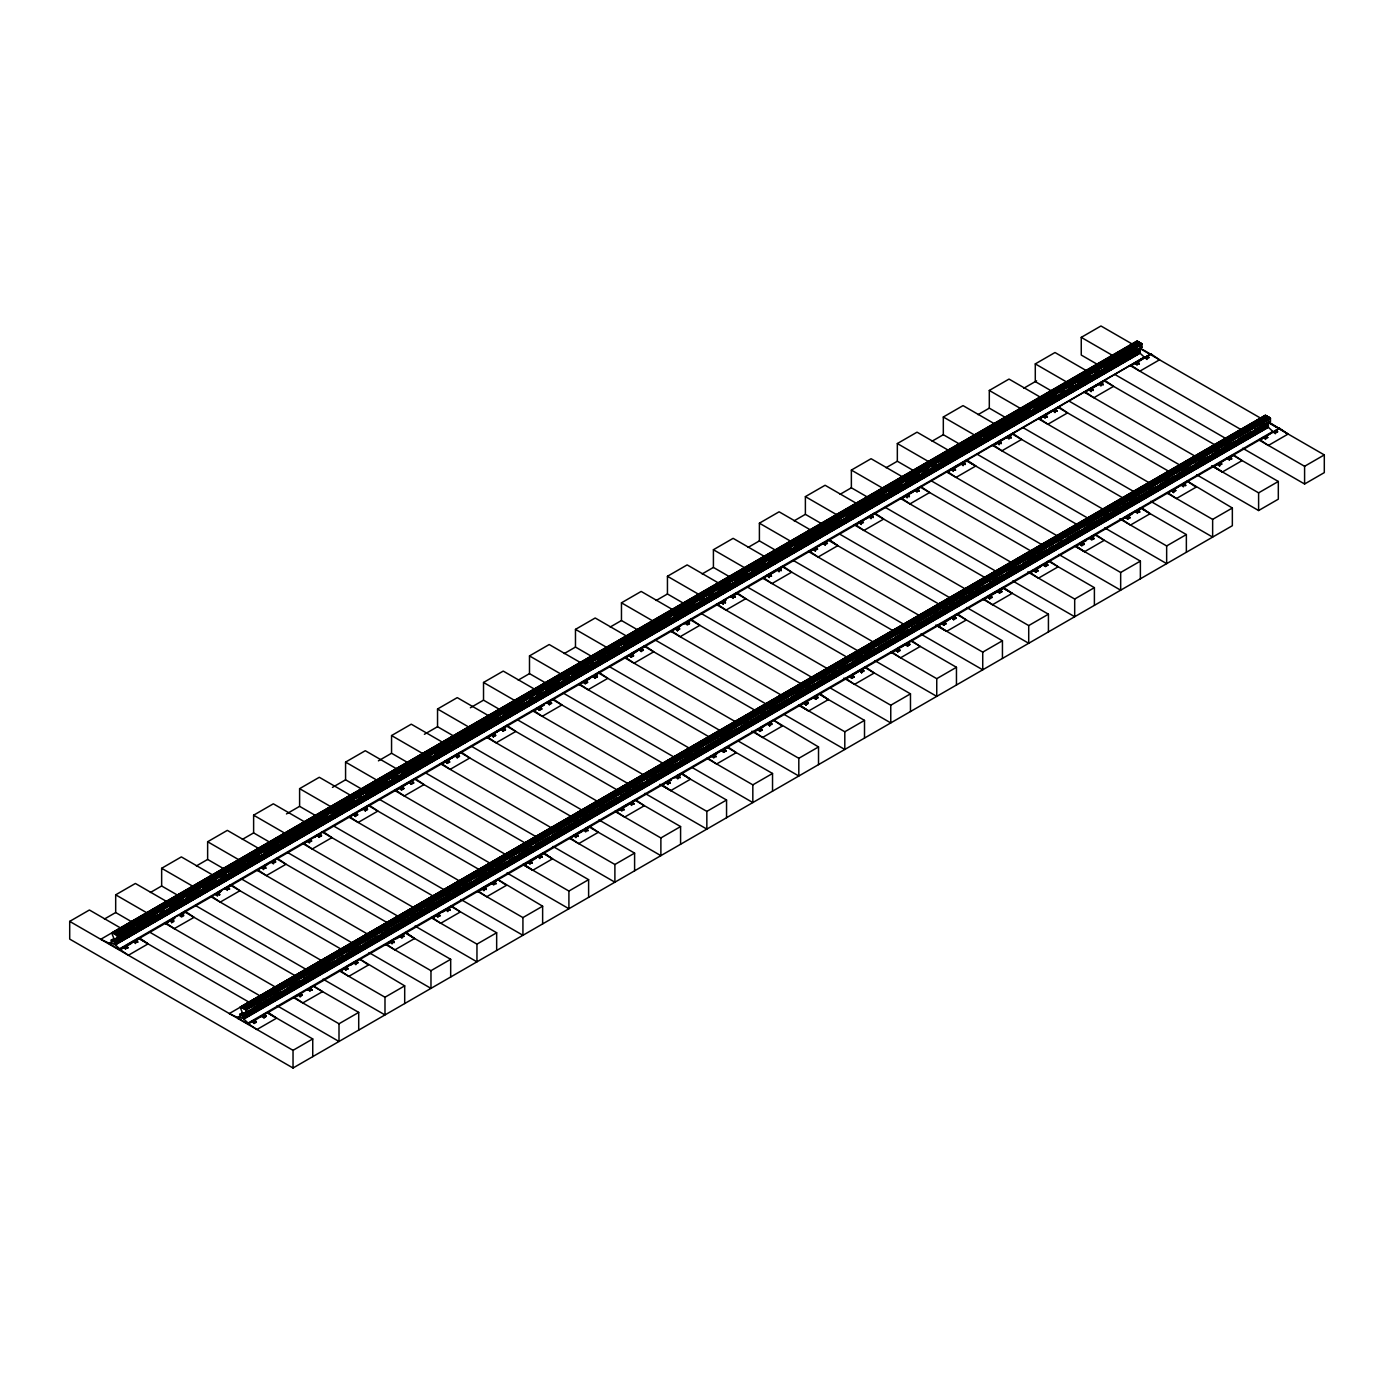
<?xml version="1.0" encoding="UTF-8"?>
<svg xmlns="http://www.w3.org/2000/svg" width="1394" height="1394" viewBox="0 0 1394 1394"><rect width="100%" height="100%" fill="white"/><g stroke="black" fill="none" stroke-linecap="round" stroke-linejoin="round"><path stroke-width="1.5" d="M111.851 932.795C112.322 936.35 115.632 939.312 113.977 943.755M240.343 1007.06C240.813 1010.615 244.124 1013.56 242.469 1018.021M844.05 518.69L1139.787 347.96L1139.909 352.978L115.266 944.731L115.214 938.476L117.201 938.876M245.692 1013.142L243.706 1012.741L243.706 1018.84L1268.383 427.139L1268.331 421.772L1255.14 429.369M111.903 932.691L117.096 935.444L117.323 938.789M240.395 1006.956L245.588 1009.692L245.814 1013.055M1183.489 483.387L1185.667 485.6L1183.489 483.387L1187.322 481.174L1232.348 508.008L1232.348 525.712L293.036 1068.013L69.7 939.086L69.7 921.382L89.408 910.003L121.313 928.421M132.569 922.288L115.685 912.53L115.685 894.826L135.392 883.465L167.454 901.97M178.554 895.732L161.652 885.992L161.652 868.288L181.359 856.909L213.265 875.327M224.539 869.194L207.636 859.436L207.636 841.749L227.344 830.371L259.406 848.876M270.506 842.638L253.621 832.898L253.621 815.194L273.329 803.815L305.234 822.233M316.49 816.1L299.605 806.342L299.605 788.655L319.313 777.277L351.375 795.782M362.475 789.544L345.573 779.804L345.573 762.1L365.28 750.721L396.976 769.018M408.459 763.006L391.557 753.248L391.557 735.562L411.265 724.183L443.327 742.688M454.427 736.45L437.542 726.71L437.542 709.006L457.249 697.627L489.155 716.046M500.411 709.912L483.526 700.154L483.526 682.468L503.234 671.089L535.296 689.594M546.396 683.374L529.493 673.616L529.493 655.912L549.201 644.533L581.106 662.952M592.38 656.818L575.478 647.06L575.478 629.374L595.186 617.995L627.248 636.5M638.347 630.28L621.463 620.522L621.463 602.818L641.17 591.439L673.075 609.875M684.332 603.724L667.447 593.983L667.447 576.28L687.155 564.901L719.217 583.406M730.317 577.186L713.414 567.428L713.414 549.724L733.122 538.345L765.027 556.781M776.284 550.63L759.399 540.889L759.399 523.186L779.107 511.807L811.169 530.312M822.268 524.092L805.383 514.334L805.383 496.63L825.091 485.269L856.996 503.687M868.253 497.536L851.368 487.795L851.368 470.092L871.076 458.713L903.138 477.218M914.237 470.998L897.335 461.24L897.335 443.553L917.043 432.175L948.948 450.593M960.205 444.442L943.32 434.701L943.32 416.998L963.027 405.619L995.089 424.142M1006.189 417.904L989.304 408.146L989.304 390.459L1009.012 379.081L1040.917 397.499M1052.174 391.348L1035.289 381.607L1035.289 363.904L1054.997 352.525L1086.884 370.943M1098.158 364.81L1081.256 355.052L1081.256 337.365L1100.964 325.987L1132.869 344.405M104.428 919.029L115.685 912.53M150.395 892.491L161.652 885.992M196.38 865.935L207.636 859.436M242.364 839.397L253.621 832.898M286.467 813.939L299.605 806.342M332.452 787.383L345.573 779.804M378.419 760.845L391.557 753.248M424.403 734.289L437.542 726.71M470.388 707.751L483.526 700.154M518.237 680.115L529.493 673.616M564.221 653.577L575.478 647.06M610.206 627.021L621.463 620.522M656.173 600.483L667.447 593.983M702.158 573.927L713.414 567.428M748.142 547.389L759.399 540.889M794.127 520.833L805.383 514.334M840.094 494.295L851.368 487.795M886.079 467.739L897.335 461.24M932.063 441.201L943.32 434.701M978.048 414.645L989.304 408.146M1023.719 388.281L1036.596 380.841M115.04 940.026L1142.017 347.176L1141.913 344.004L1136.964 341.007L100.751 939.277L109.516 943.389L113.35 941.177L111.171 940.166L113.35 939.608L115.545 940.863M112.269 932.603L1137.225 341.147M112.757 932.865L1137.696 341.373M113.21 933.109L1137.922 341.495M113.437 933.231L1138.149 341.617M113.681 933.353L1138.602 341.878M114.134 933.597L1138.828 342M1139.734 342.506L114.622 933.841L1139.281 342.262M1139.978 342.645L115.266 934.259L1140.658 343.063M115.493 934.381L1140.205 342.785M116.19 934.799L1140.884 343.203M116.416 934.956L1141.111 343.342M116.643 935.095L1141.337 343.499M1141.703 343.743L116.869 935.252L1141.913 344.004M1141.947 344.057L117.305 935.862L1142.017 344.318M111.171 940.166L113.35 938.894L115.545 939.922M123.352 934.05L127.115 931.872M130.879 929.693L134.66 927.533M140.167 924.222L144.07 922.096M147.834 919.918L151.615 917.74M174.076 904.636L177.979 902.51M191.17 894.896L196.815 891.637M207.985 885.068L213.77 881.844M234.488 869.891L245.797 863.356M268.397 850.305L272.161 848.144M275.332 846.036L279.096 843.858M285.073 840.425L289.116 838.352M302.306 830.737L306.07 828.559M311.576 825.248L315.48 823.122M319.243 820.944L323.025 818.766M336.198 811.169L341.861 807.893M345.485 805.68L349.389 803.554M371.989 790.503L375.753 788.324M379.395 786.094L385.18 782.888M405.898 770.917L417.207 764.4M439.807 751.349L443.571 749.17M446.742 747.062L450.506 744.901M456.622 741.521L460.525 739.395M473.577 731.728L477.48 729.602M482.986 726.291L486.889 724.166M490.531 721.935L494.434 719.809M507.608 712.195L513.271 708.936M517.035 706.758L520.798 704.58M550.804 687.137L556.589 683.931M577.308 671.96L588.616 665.443M601.79 657.829L605.571 655.65M628.032 642.547L631.935 640.421M644.986 632.771L648.89 630.628M654.535 627.37L658.299 625.192M661.941 622.979L665.844 620.853M679.035 613.238L682.799 611.06M688.444 607.801L692.208 605.623M722.353 588.216L727.999 584.957M739.168 578.388L744.954 575.164M756.262 568.647L760.026 566.469M773.217 558.855L776.981 556.676M799.442 543.59L803.345 541.464M816.257 533.745L820.299 531.672M825.945 528.413L829.726 526.235M833.49 524.057L837.254 521.879M850.445 514.264L854.208 512.103M859.854 508.827L863.618 506.667M867.382 504.489L873.045 501.23M876.669 499L880.572 496.874M893.763 489.259L899.409 486.001M910.578 479.431L916.363 476.208M944.627 459.898L948.39 457.72M961.564 450.105L965.345 447.927M970.991 444.669L974.754 442.49M977.926 440.399L981.69 438.221M987.614 434.771L991.709 432.715M1004.9 425.1L1008.664 422.922M1014.187 419.611L1018.073 417.486M1021.715 415.255L1025.618 413.129M1038.809 405.515L1044.454 402.256M1048.079 400.043L1051.982 397.917M1081.988 380.457L1087.773 377.251M1108.491 365.28L1119.8 358.763M1132.991 351.149L1136.755 348.97M115.144 939.103L130.2 930.408M135.863 927.149L156.581 915.178M160.345 913L164.109 910.84M169.772 907.564L182.945 899.949M186.709 897.788L190.49 895.61M194.254 893.432L199.9 890.174M203.663 887.995L207.445 885.817M211.208 883.639L216.854 880.381M220.618 878.203L226.281 874.944M230.045 872.766L233.809 870.588M237.572 868.427L243.218 865.151M246.999 862.973L260.173 855.376M263.954 853.198L277.127 845.583M280.891 843.405L301.627 831.451M307.272 828.175L327.991 816.222M331.755 814.044L335.518 811.866M341.182 808.607L344.945 806.429M348.709 804.251L354.355 800.992M358.136 798.814L361.9 796.636M365.664 794.475L371.309 791.2M375.073 789.039L378.854 786.861M382.618 784.683L388.264 781.424M392.028 779.246L397.691 775.988M401.455 773.809L405.218 771.631M408.982 769.453L414.645 766.195M418.409 764.017L431.582 756.402M435.364 754.224L448.537 746.626M452.318 744.448L499.401 717.248M503.164 715.087L516.355 707.472M520.119 705.294L523.883 703.116M529.546 699.858L533.31 697.68M537.073 695.501L542.719 692.243M546.5 690.065L550.264 687.887M554.028 685.726L559.674 682.45M563.437 680.272L569.101 677.014M572.864 674.835L576.628 672.675M580.392 670.497L586.055 667.238M589.819 665.06L593.583 662.882M597.346 660.704L603.01 657.445M606.773 655.267L619.947 647.652M623.728 645.474L661.401 623.728M667.046 620.469L670.81 618.291M674.574 616.113L687.765 608.498M691.529 606.338L695.292 604.16M700.955 600.884L704.719 598.723M708.483 596.545L714.129 593.286M717.91 591.108L721.674 588.93M725.438 586.752L731.083 583.494M734.847 581.315L748.038 573.701M751.802 571.523L757.465 568.264M761.229 566.086L764.992 563.925M768.756 561.747L774.419 558.471M778.183 556.311L791.356 548.696M795.138 546.518L832.81 524.771M838.456 521.495L842.22 519.335M845.984 517.157L859.174 509.542M862.938 507.364L866.702 505.186M872.365 501.927L885.538 494.312M889.32 492.134L893.084 489.974M896.847 487.795L902.493 484.537M906.274 482.359L910.038 480.181M913.802 478.003L919.448 474.744M923.211 472.566L928.874 469.308M932.638 467.129L936.402 464.951M940.166 462.773L945.829 459.515M949.593 457.337L962.784 449.722M966.547 447.561L979.721 439.946M983.502 437.768L1004.22 425.797M1007.984 423.637L1030.584 410.585M1034.348 408.407L1038.129 406.229M1043.775 402.971L1047.539 400.792M1051.303 398.614L1056.966 395.356M1060.729 393.178L1064.493 391M1068.257 388.821L1073.903 385.563M1077.684 383.385L1081.448 381.207M1085.212 379.046L1090.857 375.77M1094.639 373.609L1100.284 370.334M1104.048 368.173L1107.812 365.995M1111.576 363.817L1117.239 360.558M1121.003 358.38L1134.193 350.765M109.516 944.348L109.516 942.954L840.286 520.868M115.022 940.497L1139.717 348.883M202.705 890.104L206.469 887.926M115.005 940.967L1139.7 349.371M114.988 941.455L1139.7 349.859M1139.7 350.086L114.169 941.211M115.005 941.943L1139.7 350.347M115.022 942.449L1139.717 350.835M115.04 942.954L1139.752 351.34M115.092 943.459L1139.787 351.846M115.144 943.965L1139.839 352.368M115.197 944.487L1139.909 352.891M115.319 944.801L1140.048 353.222L1144.352 357.195L866.162 518.742M122.202 948.704L119.64 950.185L119.64 948.791L1144.352 357.195M125.652 949.227L123.474 947.031L119.64 949.244L128.405 955.239L148.112 943.86L139.348 937.866L135.514 940.079L137.692 942.274L135.514 940.079M125.669 945.759L127.847 947.972L125.669 945.759L133.336 941.333L135.514 943.546M165.625 923.647L169.458 920.476L169.458 921.434M171.497 922.636L173.832 921.417L171.514 919.169L179.303 914.795L181.481 916.991L183.677 915.736L181.359 913.471L185.332 911.31M211.47 897.039L215.303 893.885L217.481 896.098M217.499 892.613L219.677 894.826L217.499 892.613L225.148 888.205L227.344 890.4M227.344 886.933L229.522 889.145L227.344 886.933L231.177 884.72L239.942 890.731L220.235 902.11L211.47 896.098M257.576 870.553L261.41 867.382L263.588 869.595M263.605 866.127L265.784 868.323L263.605 866.127L271.272 861.701L273.451 863.914M271.272 861.701L271.272 862.642L277.284 858.216L286.049 864.228L266.341 875.606L257.576 869.595M303.439 843.945L307.272 840.791L309.451 843.004M307.272 840.791L307.272 841.749L317.118 835.111L319.296 837.306L317.118 835.111M317.118 836.052L323.147 831.626L331.894 837.637L312.186 849.016L303.439 843.004M349.406 817.407L353.24 814.253L355.418 816.448L353.24 814.253M353.24 815.194L363.102 808.555L365.28 810.768L363.102 808.555M365.28 807.3L367.458 809.496L365.28 807.3L369.114 805.087L377.879 811.081L358.171 822.46L349.406 816.466M395.53 790.903L399.364 787.749L401.542 789.962L399.364 787.749M401.542 786.477L403.72 788.69L401.542 786.477L409.209 782.069L411.387 784.264L409.209 782.069M411.404 780.797L413.582 783.01L411.404 780.797L415.238 778.584L423.985 784.595L404.277 795.974L395.53 789.962M457.249 754.206L459.428 756.402L457.249 754.206L461.083 751.993L441.375 764.313L445.209 761.159L447.387 763.354L445.209 761.159M447.387 759.887L449.565 762.1L447.387 759.887L455.054 755.461L457.232 757.674L455.054 755.461M503.234 727.651L505.412 729.864L503.234 727.651L507.05 725.438L487.36 737.774L491.176 734.603L493.371 736.816L491.176 734.603M493.371 733.349L495.55 735.544L493.371 733.349L501.038 728.923L503.217 731.118L501.038 728.923M544.078 705.137L533.466 711.271L537.3 708.117L539.478 710.313L537.3 708.117M539.478 706.845L541.674 709.058L539.478 706.845L547.145 702.419L549.323 704.632L547.145 702.419M549.341 701.165L551.519 703.36L549.341 701.165L553.174 698.952L561.921 704.946L542.214 716.324L533.466 710.33M579.312 684.681L583.145 681.509L585.323 683.722L583.145 682.468L589.923 678.547M585.341 680.255L587.519 682.45L585.341 680.255L592.99 675.829L595.186 678.024L592.99 676.77L599.019 672.344L595.186 674.557L597.364 676.77L595.186 674.557M625.296 658.125L629.13 654.971L631.308 657.166L629.13 655.912L635.908 651.991M631.308 653.699L633.486 655.912L631.308 653.699L638.975 649.273L641.153 651.486L638.975 649.273M641.17 648.018L643.348 650.214L641.17 648.018L645.004 645.805L653.751 651.8L634.043 663.178L625.296 657.184M671.403 631.639L675.236 628.467L677.414 630.68L675.236 628.467M675.236 629.426L685.081 622.787L687.277 624.982L689.455 623.728L687.277 621.515L691.11 619.302L699.875 625.314L680.167 636.692L671.403 630.68M717.248 605.031L721.081 601.877L723.259 604.09L721.081 601.877M723.277 600.605L725.455 602.818L723.277 600.605L730.944 596.179L733.122 598.392M733.122 594.924L735.3 597.137L733.122 594.924L736.956 592.711L745.72 598.723L726.013 610.084L717.248 604.09M763.232 578.493L767.066 575.321L769.244 577.534L767.066 575.321M769.261 574.067L771.44 576.28L769.261 574.067L776.911 569.641L779.089 571.854M779.107 568.369L781.285 570.582L779.107 568.369L782.94 566.156L791.705 572.167L771.997 583.546L763.232 577.534M811.9 550.525L809.339 551.989L813.172 548.835L815.351 551.031L813.172 548.835M813.172 549.776L823.035 543.137L825.213 545.35M823.035 543.137L823.035 544.096L829.047 539.67L837.811 545.664L818.104 557.042L809.339 551.048M857.746 523.917L855.202 525.399L859.018 522.245L861.213 524.44L859.018 522.245M859.018 523.186L868.88 516.547L871.058 518.76M871.076 515.292L873.254 517.488L871.076 515.292L874.892 513.079L883.657 519.073L863.949 530.452L855.202 524.44M903.73 497.379L901.169 498.843L905.002 495.689L907.18 497.902M907.198 494.434L909.376 496.63L907.198 494.434L914.865 490.008L917.043 492.204M917.043 488.736L919.221 490.949L917.043 488.736L920.876 486.523L929.641 492.535L909.934 503.914L901.169 497.902M949.837 470.876L947.293 472.357L951.109 469.186L953.304 471.399M953.304 467.931L955.482 470.127L953.304 467.931L960.971 463.505L963.149 465.718M963.167 462.233L965.345 464.446L963.167 462.233L966.983 460.02L975.748 466.032L956.04 477.41L947.293 471.399M1009.012 435.642L1011.19 437.855L1009.012 435.642L1012.846 433.429L993.138 445.749L996.971 442.595L999.149 444.808M999.149 441.34L1001.328 443.536L999.149 441.34L1006.816 436.914L1008.995 439.11M1054.997 409.104L1057.175 411.3L1054.997 409.104L1058.813 406.891L1039.122 419.211L1042.939 416.057L1045.134 418.252M1045.134 414.785L1047.312 416.998L1045.134 414.785L1052.801 410.359L1054.979 412.572M1085.09 392.672L1088.923 389.501L1091.101 391.714M1091.119 388.246L1093.297 390.442L1091.119 388.246L1098.786 383.82L1100.964 386.016M1100.964 382.548L1103.142 384.761L1100.964 382.548L1104.797 380.335L1113.562 386.347L1093.854 397.726L1085.09 391.714M1131.074 366.117L1134.908 362.963L1137.086 365.158M1137.103 361.691L1139.281 363.904L1137.103 361.691L1144.753 357.265L1146.931 359.478M1134.908 362.963L1134.908 363.904L1150.782 353.797L1159.547 359.791L1139.839 371.17L1131.074 365.176M165.485 923.124L174.442 917.949M185.193 911.746L179.826 914.847L212.027 896.412M215.059 894.495L220.426 891.393M225.811 888.292L231.177 885.19M305.216 842.446L310.601 839.345M314.173 837.271L319.557 834.17M351.201 815.891L356.585 812.789M360.157 810.733L369.114 805.558M441.375 763.842L461.083 752.464M487.36 737.287L507.05 725.908M579.312 684.193L590.063 677.989M593.652 675.933L599.019 672.832M625.296 657.654L645.004 646.276M717.248 604.56L726.204 599.385M729.794 597.329L735.161 594.227M763.232 578.022L781.145 567.672M855.202 524.928L874.892 513.55M901.169 498.372L920.876 486.994M993.138 445.278L1012.846 433.9M1039.122 418.74L1058.813 407.362M1088.679 390.128L1104.797 380.806M1134.664 363.573L1148.987 355.296M174.581 918.001L119.64 949.75L109.516 943.86M215.791 894.234L221.454 890.975M225.218 888.797L257.263 870.292M261.044 868.113L310.043 839.815M313.824 837.637L319.47 834.379M323.251 832.201L355.296 813.695M360.941 810.437L544.218 704.597M547.581 702.681L680.359 625.993M683.304 624.32L724.775 600.378M730.439 597.102L816.518 547.389M819.045 545.96L862.398 520.92M131.803 943.163L123.474 947.972L123.474 947.031M138.076 939.556L133.336 942.292L133.336 941.333M165.485 923.595L168.186 922.166M169.319 921.382L174.703 918.402M215.303 894.826L220.566 891.794M266.672 865.308L261.41 868.34L261.41 867.382M363.102 809.513L369.114 805.087M399.364 788.69L415.238 778.584M547.145 703.378L553.174 698.952M638.975 650.231L645.004 645.805M689.838 620.992L685.081 623.728L685.081 622.787M721.081 602.818L726.344 599.786M735.683 594.402L730.944 597.137L730.944 596.179M767.066 576.28L775.378 571.47M781.668 567.846L776.911 570.582L776.911 569.641M913.331 491.838L905.002 496.63L905.002 495.689M975.748 466.032L966.983 460.978L951.109 470.144L951.109 469.186M217.481 895.384L219.677 894.112M227.344 889.686L229.522 888.431M309.451 842.29L311.629 841.018L309.451 839.537M319.296 836.592L321.491 835.337L319.313 833.839M355.418 815.734L357.613 814.479L355.435 812.981M365.28 810.053L367.458 808.781M447.387 762.64L449.565 761.385M457.232 756.959L459.428 755.687M493.371 736.102L495.55 734.83M503.217 730.421L505.412 729.149M585.323 683.008L587.519 681.753M595.186 677.327L597.364 676.055M631.308 656.469L633.486 655.197M641.153 650.771L643.348 649.517M723.259 603.375L725.455 602.103M733.122 597.678L735.3 596.423M769.244 576.82L771.44 575.565M779.089 571.139L781.285 569.867M861.213 523.726L863.391 522.471L861.213 520.973M871.058 518.045L873.254 516.773M907.18 497.188L909.376 495.916M917.043 491.49L919.221 490.235M999.149 444.094L1001.328 442.822M1008.995 438.396L1011.19 437.141M1045.134 417.538L1047.312 416.283M1054.979 411.857L1057.175 410.585M1091.101 391L1093.297 389.728M1100.964 385.319L1103.142 384.047M1137.086 364.461L1139.281 363.189M1146.931 358.763L1149.126 357.491L1146.948 356.01M125.652 948.53L127.847 947.258M135.514 942.832L137.692 941.577M171.636 922.689L173.832 920.72L171.514 919.169M181.481 916.294L183.677 915.022L181.359 913.471L181.499 914.481M263.588 868.88L265.784 867.626M273.451 863.2L275.646 861.928L273.451 860.429M401.542 789.248L403.72 787.976M411.387 783.55L413.582 782.295M539.478 709.598L541.674 708.344M549.323 703.918L551.519 702.646M677.414 629.966L679.61 628.694L677.432 627.213M687.277 624.268L689.455 623.013M815.351 550.334L817.546 549.062L815.368 547.563M825.213 544.636L827.391 543.381L825.213 541.883M953.304 470.684L955.482 469.429M963.149 465.004L965.345 463.732M319.296 837.306L321.491 835.337M355.418 816.448L357.613 814.479M365.28 810.768L367.458 809.496M447.387 763.354L449.565 762.1M457.232 757.674L459.428 756.402M493.371 736.816L495.55 735.544M503.217 731.118L505.412 729.864M585.323 683.722L587.519 682.45M595.186 678.024L597.364 676.77M631.308 657.166L633.486 655.912M641.153 651.486L643.348 650.214M401.542 789.962L403.72 788.69M411.387 784.264L413.582 783.01M539.478 710.313L541.674 709.058M549.323 704.632L551.519 703.36M677.414 630.68L679.61 628.694M174.25 928.648L194.08 917.322L185.193 911.275L185.332 912.268L179.181 915.684L179.181 914.743M240.343 1007.043L1265.369 415.255L1270.404 418.27L1270.509 421.441L243.532 1014.292M1265.456 415.255L229.261 1013.577L238.008 1017.69L241.842 1015.477L239.663 1014.449L241.859 1013.194L239.663 1014.449M240.761 1006.869L1265.944 415.517M241.476 1007.252L1266.17 415.639M241.702 1007.357L1266.414 415.76M241.929 1007.479L1266.867 416.004M242.399 1007.74L1267.094 416.126M242.626 1007.862L1267.32 416.266M1268.226 416.771L243.114 1008.106L1267.773 416.527M1268.453 416.911L244.211 1008.786M243.985 1008.646L1268.923 417.172M244.438 1008.925L1269.15 417.329M244.682 1009.064L1269.376 417.468M244.908 1009.221L1269.603 417.608M245.135 1009.361L1270.108 417.939M245.396 1009.552L1270.3 418.095M245.64 1009.744L1270.404 418.27M245.814 1010.18L1270.474 418.392M257.176 1004.952L260.992 1002.774M428.638 905.995L432.401 903.817M590.324 812.58L594.088 810.402M959.769 599.298L963.585 597.137M1134.995 498.181L1131.231 500.359L1135.274 498.268M257.367 1005.004L261.27 1002.878M274.444 995.264L278.208 993.086M291.259 985.436L295.162 983.293M308.353 975.695L313.998 972.42M317.64 970.207L321.544 968.081M325.307 965.903L330.953 962.644M351.549 950.621L357.334 947.415M385.441 931.053L389.344 928.927M402.535 921.312L406.299 919.134M411.962 915.875L415.726 913.697M419.489 911.519L423.253 909.358M428.777 906.048L432.68 903.904M445.853 896.307L449.635 894.129M455.141 890.818L459.044 888.692M462.669 886.462L466.572 884.336M479.763 876.721L485.408 873.463M489.189 871.285L492.953 869.107M496.717 866.929L502.363 863.67M522.959 851.664L528.744 848.458M556.99 832.131L560.754 829.97M573.945 822.355L577.708 820.177M583.372 816.919L587.135 814.741M590.899 812.563L594.663 810.384M600.187 807.074L604.09 804.948M626.69 791.897L630.454 789.718M634.096 787.505L637.982 785.38M651.172 777.765L656.818 774.506M660.599 772.328L664.363 770.15M668.127 767.972L673.772 764.714M685.081 758.179L690.727 754.921M694.491 752.743L700.154 749.484M720.872 737.531L732.164 730.996M745.215 723.347L749.118 721.203M762.309 713.606L766.073 711.428M771.596 708.117L775.5 705.991M798.1 692.94L801.864 690.762M805.505 688.531L809.409 686.406M822.443 678.756L826.346 676.63M832.009 673.354L835.773 671.194M839.537 669.015L845.182 665.74M856.491 659.223L862.137 655.964M865.918 653.786L871.564 650.528M899.81 634.218L903.591 632.04M916.625 624.373L920.528 622.247M933.719 614.632L937.482 612.454M943.006 609.143L946.909 607.017M950.673 604.839L954.437 602.678M959.961 599.368L963.864 597.242M969.51 593.966L973.273 591.805M977.037 589.627L980.818 587.449M993.87 579.782L997.773 577.656M1010.946 570.041L1016.609 566.783M1027.901 560.266L1033.546 556.99M1037.328 554.829L1042.973 551.554M1088.052 525.416L1091.955 523.29M1105.128 515.675L1108.892 513.497M1114.555 510.239L1118.319 508.061M1122.083 505.883L1125.847 503.704M1148.464 490.653L1152.228 488.492M1165.279 480.825L1169.183 478.7M1182.356 471.085L1188.019 467.826M1199.31 461.292L1204.974 458.034M1216.265 451.517L1220.029 449.338M1225.553 446.028L1231.338 442.804M1259.462 426.442L1263.365 424.316M243.636 1013.368L247.4 1011.19M253.046 1007.932L273.764 995.978M277.528 993.8L281.309 991.622M286.955 988.363L300.146 980.749M303.909 978.571L307.673 976.392M313.319 973.134L317.083 970.956M320.864 968.778L326.51 965.519M330.273 963.341L334.037 961.163M337.818 959.002L343.464 955.726M347.228 953.566L350.992 951.388M354.756 949.209L360.419 945.951M364.183 943.773L377.373 936.158M381.137 933.98L386.783 930.722M390.547 928.543L403.737 920.929M407.501 918.751L418.81 912.234M424.456 908.975L445.174 897.004M448.938 894.826L471.555 881.775M475.319 879.614L479.083 877.436M484.729 874.177L488.51 871.999M492.274 869.821L497.919 866.563M501.683 864.385L505.447 862.206M509.228 860.028L514.874 856.77M518.638 854.592L522.402 852.414M526.183 850.235L531.828 846.977M535.592 844.799L548.783 837.202M552.547 835.023L558.192 831.748M561.956 829.587L575.147 821.972M578.911 819.794L592.101 812.179M595.865 810.001L616.584 798.048M620.365 795.869L642.965 782.818M646.729 780.64L650.493 778.462M656.138 775.203L659.92 773.025M663.683 770.847L667.447 768.686M673.093 765.411L676.874 763.25M680.638 761.072L686.284 757.813M690.047 755.635L693.811 753.457M697.592 751.279L703.238 748.02M707.002 745.842L720.193 738.228M723.956 736.049L737.147 728.435M740.911 726.274L746.557 722.998M750.321 720.837L763.511 713.223M767.275 711.045L787.993 699.074M791.775 696.913L804.948 689.298M808.729 687.12L814.375 683.862M818.139 681.683L831.329 674.069M835.093 671.891L838.857 669.712M844.503 666.454L848.284 664.276M852.048 662.098L857.693 658.839M861.457 656.661L865.238 654.5M869.002 652.322L874.648 649.046M878.412 646.886L891.602 639.271M895.366 637.093L908.557 629.478M912.321 627.3L917.966 624.042M921.748 621.863L934.921 614.249M938.685 612.088L976.358 590.324M980.139 588.146L983.903 585.985M989.548 582.709L1002.739 575.112M1006.503 572.934L1010.267 570.756M1015.93 567.497L1019.694 565.319M1023.457 563.141L1029.103 559.883M1032.867 557.705L1036.648 555.526M1040.412 553.348L1046.058 550.09M1049.821 547.912L1053.603 545.734M1057.366 543.573L1063.012 540.297M1066.776 538.136L1079.967 530.522M1083.73 528.343L1106.331 515.292M1110.112 513.114L1121.403 506.597M1127.049 503.321L1147.767 491.368M1151.549 489.189L1155.312 487.011M1160.958 483.753L1174.149 476.138M1177.913 473.96L1181.676 471.799M1187.339 468.523L1191.103 466.345M1194.867 464.185L1200.513 460.909M1204.277 458.748L1208.058 456.57M1211.822 454.392L1217.467 451.133M1221.231 448.955L1225.012 446.777M1228.776 444.599L1234.422 441.34M1238.186 439.162L1251.376 431.548M243.584 1013.821L1268.279 422.225M238.008 1018.631L238.008 1017.219L243.671 1013.943M243.514 1014.762L1268.209 423.149M243.497 1015.233L1268.191 423.637M1268.191 424.107L242.661 1015.477M243.497 1016.209L1268.191 424.612M243.514 1016.714L1268.209 425.1M243.532 1017.219L1268.244 425.606M243.584 1017.725L1268.279 426.111M243.636 1018.23L1268.331 426.634M1268.401 427.261L243.811 1019.066L248.132 1023.057L248.132 1024.485M248.132 1023.057L1272.844 431.46L1268.54 427.488M251.965 1021.314L248.132 1023.527L256.897 1029.539L276.604 1018.16L267.84 1012.149L251.965 1022.272L251.965 1021.314L254.144 1023.527L256.339 1022.255L254.161 1020.059M300.128 996.274L297.828 994.724L297.828 995.664L307.813 989.078L309.991 991.291M309.869 987.771L312.169 990.036L309.869 987.771L313.824 985.61M355.836 964.7L353.658 962.487L345.991 966.913L348.169 969.126L345.991 967.854L339.962 971.339L343.795 968.185L345.973 970.381M350.591 965.206L359.669 959.02L368.434 965.014L348.727 976.392L339.962 970.398M401.942 938.197L399.764 935.984L392.097 940.41L394.275 942.623L392.097 941.368L386.086 944.836L389.919 941.682L392.097 943.895M396.698 938.702L405.793 932.516L414.541 938.528L394.833 949.889L386.086 943.895M447.788 911.606L445.61 909.393L437.943 913.819L440.138 916.032L437.943 914.778L431.931 918.245L435.764 915.091L437.943 917.287M447.805 908.139L449.983 910.334L447.805 908.139L451.639 905.926L460.386 911.92L440.678 923.298L431.931 917.304M496.334 881.06L477.915 891.707L481.749 888.536L483.927 890.749M483.927 887.281L486.105 889.477L483.927 887.281L491.594 882.855L493.772 885.051M493.79 881.583L495.968 883.796L493.79 881.583L497.606 879.37L506.371 885.382L486.663 896.76L477.915 890.749M539.896 855.097L542.074 857.293L539.896 855.097L543.73 852.884L552.477 858.878L532.787 870.257L524.022 865.204L527.856 862.05L530.034 864.245M530.034 860.778L532.229 862.991L530.034 860.778L537.701 856.352L539.879 858.565M634.601 870.814L634.601 853.111L614.893 864.489L569.85 838.491L573.701 835.442L575.879 837.655M575.896 834.187L578.074 836.383L575.896 834.187L583.546 829.761L585.741 831.957M585.741 828.489L587.919 830.702L585.741 828.489L589.575 826.276L598.34 832.288L578.632 843.666L569.867 837.655M618.396 810.594L615.852 812.057L619.685 808.903L621.863 811.099M621.863 807.631L624.042 809.844L621.863 807.631L629.53 803.205L631.709 805.418M631.726 801.951L633.904 804.146L631.726 801.951L635.559 799.738L644.307 805.732L624.599 817.111L615.852 811.116M677.832 775.447L680.011 777.66L677.832 775.447L681.666 773.234L690.431 779.246L670.723 790.625L661.958 785.571L665.792 782.4L667.97 784.613M667.987 781.145L670.166 783.341L667.987 781.145L675.637 776.719L677.832 778.915M707.803 758.963L711.637 755.809L713.815 758.022M713.833 754.537L716.011 756.75L713.833 754.537L721.5 750.111L723.678 752.324L721.5 750.111M723.678 748.857L725.856 751.07L723.678 748.857L727.511 746.644L736.276 752.655L716.568 764.017L707.803 758.022M753.788 732.425L757.622 729.254L759.8 731.467L761.995 730.212L759.817 727.999L767.467 723.573L769.662 725.786L767.467 723.573M767.467 724.514L773.496 720.088L782.261 726.1L762.553 737.478L753.788 731.467M803.728 703.709L819.602 693.602L828.367 699.596L808.659 710.975L799.895 705.922L803.728 702.768L805.906 704.963L803.728 702.768M845.757 679.331L849.573 676.16L851.769 678.373L849.573 676.16M851.769 674.905L853.947 677.118L851.769 674.905L859.436 670.479L861.614 672.692L859.436 670.479M849.573 677.118L865.447 667.012L874.212 673.006L854.505 684.384L845.757 678.373M905.42 643.941L907.599 646.136L905.42 643.941L897.753 648.349L899.932 650.562L897.753 649.308L891.724 652.775L895.558 649.621L897.736 651.834L895.558 649.621M900.82 647.53L911.432 640.456L920.197 646.467L900.489 657.846L891.724 651.834M953.723 616.165L955.901 618.378L953.723 616.165L957.539 613.952L966.303 619.964L946.596 631.343L937.848 626.289L941.664 623.118L943.86 625.331L941.664 623.118M937.848 626.289L951.527 617.437L953.705 619.65L951.527 617.437M983.694 598.74L992.441 604.752L1012.149 593.374L1003.401 588.32L983.694 599.681L987.527 596.527L989.705 598.74L987.527 596.527M989.705 595.273L991.883 597.468L989.705 595.273L997.372 590.847L999.55 593.042L997.372 590.847M999.568 589.575L1001.746 591.788L999.568 589.575L1003.401 587.362L1012.149 593.374M1040.29 567.009L1029.678 573.143L1033.494 569.989L1035.69 572.185L1033.494 569.989M1035.69 568.717L1037.868 570.93L1035.69 568.717L1043.357 564.291L1045.535 566.504L1043.357 565.25L1049.368 560.824L1045.552 563.037L1047.73 565.232L1045.552 563.037M1091.659 536.533L1093.837 538.746L1091.659 536.533L1095.492 534.32L1104.24 540.332L1084.532 551.71L1075.785 546.64L1079.618 543.486L1081.796 545.699L1079.618 544.427L1086.396 540.506M1081.796 542.214L1083.974 544.427L1081.796 542.214L1089.463 537.805L1091.641 540.001L1093.837 538.746M1121.63 520.049L1125.463 516.895L1127.641 519.091L1125.463 516.895M1127.659 515.623L1129.837 517.836L1127.659 515.623L1135.308 511.197L1137.487 513.41M1137.504 509.943L1139.682 512.138L1137.504 509.943L1141.337 507.73L1150.102 513.724L1130.395 525.102L1121.63 519.108M1167.614 493.511L1171.448 490.339L1173.626 492.552L1171.448 490.339M1171.448 491.298L1181.293 484.659L1183.471 486.854M1229.456 456.849L1231.651 459.044L1229.456 456.849L1233.289 454.636L1242.054 460.63L1222.346 472.008L1213.599 466.955L1217.415 463.801L1219.611 465.997L1217.415 463.801M1217.415 464.742L1227.278 458.103L1229.456 460.316M1262.128 438.936L1259.566 440.417L1263.4 437.246L1265.578 439.458M1263.4 437.246L1263.4 438.204L1273.262 431.565L1275.44 433.761M1273.262 431.565L1273.262 432.506L1279.274 428.08L1288.039 434.092L1268.331 445.47L1259.566 439.458M249.927 1022.969L255.677 1019.659M260.678 1016.766L266.062 1013.665M268.868 1012.027L301.278 993.33M306.575 990.263L670.915 779.926M674.504 777.852L807.074 701.304M810.646 699.248L1279.274 428.568L1269.15 422.713M309.869 988.712L312.047 989.984L309.851 990.524L307.673 989.043L307.673 989.984L309.991 988.764M442.543 912.112L450.349 907.599M524.022 865.204L526.566 863.722M536.167 858.181L527.856 862.991L527.856 862.05M542.44 854.557L537.701 857.31L537.701 856.352M569.867 838.613L572.429 837.132M582.012 831.591L573.701 836.4L573.701 835.442M634.601 853.111L589.575 827.234L583.546 830.702L583.546 829.761M627.997 805.052L619.685 809.844L619.685 808.903M671.054 780.309L665.792 783.358L665.792 782.4M680.394 774.925L675.637 777.66L675.637 776.719M716.899 753.718L711.637 756.75L711.637 755.809M721.5 751.07L727.511 747.585L772.537 773.478L772.537 791.182M762.884 727.18L757.622 730.212L757.622 729.254M946.927 621.044L957.539 613.952M1140.379 578.806L1140.379 561.102L1095.335 535.104L1089.463 538.746L1089.463 537.805M1125.463 517.836L1132.242 513.916M1140.065 509.402L1135.308 512.156L1135.308 511.197M1186.033 482.864L1181.293 485.6L1181.293 484.659M1232.017 456.326L1227.278 459.062L1227.278 458.103M254.144 1022.813L256.339 1021.558M261.828 1016.574L264.006 1017.847L266.202 1015.86L264.006 1014.362M300.006 994.41L302.324 995.002L300.128 996.989M345.973 969.666L348.169 968.412M355.836 963.986L358.014 962.714L355.836 961.233M392.097 943.18L394.275 941.908M401.942 937.482L404.138 936.228L401.96 934.729M437.943 916.572L440.138 915.318M447.788 910.892L449.983 909.62M483.927 890.034L486.105 888.762M493.772 884.354L495.968 883.082M530.034 863.531L532.229 862.276M539.879 857.85L542.074 856.578M575.879 836.94L578.074 835.686M585.741 831.26L587.919 829.988M621.863 810.402L624.042 809.13M631.709 804.704L633.904 803.449M667.97 783.898L670.166 782.626M677.832 778.201L680.011 776.946M713.815 757.308L716.011 756.036M723.678 751.61L725.856 750.355M759.8 730.752L761.995 729.498M769.662 725.072L771.84 723.8L769.662 722.301M805.906 704.266L808.102 702.994L805.924 701.496M813.591 698.028L815.769 699.283L817.947 697.314L815.769 695.815M851.769 677.658L853.947 676.404M861.614 671.978L863.81 670.706L861.631 669.207M897.736 651.12L899.932 649.848M907.599 645.422L909.777 644.167L907.599 642.669M943.86 624.617L946.038 623.362L943.86 621.863M953.705 618.936L955.901 617.664M989.705 598.026L991.883 596.754M999.55 592.328L1001.746 591.073M1035.69 571.47L1037.868 570.216M1045.535 565.79L1047.73 564.518M1081.796 544.984L1083.974 543.712M1091.641 539.286L1093.837 538.032M1127.641 518.376L1129.837 517.122M1137.487 512.696L1139.682 511.424M1173.626 491.838L1175.804 490.566L1173.626 489.085M1183.471 486.157L1185.667 484.885M1219.611 465.3L1221.789 464.028L1219.611 462.529M1229.456 459.602L1231.651 458.347M1265.578 438.744L1267.773 437.489L1265.595 435.991M1275.44 433.064L1277.618 431.791L1275.44 430.293M264.006 1017.847L266.202 1015.86M723.678 752.324L725.856 751.07M769.662 725.786L771.84 723.8M805.906 704.963L808.102 702.994M815.769 699.283L817.947 697.314M851.769 678.373L853.947 677.118M861.614 672.692L863.81 670.706M897.736 651.834L899.932 650.562M907.599 646.136L909.777 644.167M943.86 625.331L946.038 623.362M953.705 619.65L955.901 618.378M989.705 598.74L991.883 597.468M999.55 593.042L1001.746 591.788M1035.69 572.185L1037.868 570.93M1045.535 566.504L1047.73 565.232M1081.796 545.699L1083.974 544.427M1127.641 519.091L1129.837 517.836M302.742 1002.948L322.589 991.622L313.824 986.081M69.7 921.382L293.036 1050.327L312.744 1038.948L312.744 1056.635M297.95 995.717L297.95 994.776L293.995 997.877L339.003 1023.771L358.711 1012.392L358.711 1030.096M338.864 970.59L384.988 997.233L404.696 985.854L404.696 1003.541M385.929 944.679L430.973 970.677L450.68 959.299L450.68 977.002M430.833 917.513L476.957 944.139L496.665 932.76L496.665 950.447M477.898 891.585L522.924 917.583L542.632 906.205L542.632 923.908M522.785 864.419L568.909 891.045L588.616 879.666L588.616 897.37M614.754 811.325L660.878 837.951L680.586 826.572L680.586 844.276M659.937 784.317L706.845 811.395L726.553 800.017L726.553 817.72M706.706 758.231L752.83 784.857L772.537 773.478M751.889 731.223L798.814 758.301L818.522 746.94L818.522 764.626M798.675 705.137L844.799 731.763L864.507 720.384L864.507 738.088M843.858 678.129L890.766 705.225L910.474 693.846L910.474 711.532M890.627 652.043L936.751 678.669L956.458 667.29L956.458 684.994M935.81 625.035L982.735 652.131L1002.443 640.752L1002.443 658.438M982.596 598.95L1028.72 625.575L1048.427 614.196L1048.427 631.9M1027.779 571.941L1074.687 599.037L1094.395 587.658L1094.395 605.344M1074.547 545.856L1120.671 572.481L1140.379 561.102M1119.73 518.847L1166.656 545.943L1186.364 534.564L1186.364 552.251M1166.517 492.762L1212.641 519.387L1232.348 508.008M1211.7 465.753L1258.608 492.849L1278.315 481.47L1278.315 499.174L1258.608 510.535L1196.679 474.779M1259.549 440.295L1304.592 466.293L1324.3 454.914L1324.3 472.618L1304.592 483.997L1242.664 448.241M109.516 942.954L113.82 943.947M238.008 1017.219L242.312 1018.212M1140.519 346.792L1141.913 347.28M1269.01 421.058L1270.404 421.546M1140.658 348.413L1150.782 354.268M1140.379 348.744L1262.372 419.158M1269.882 423.497L1324.3 454.914M1288.039 434.092L1269.15 422.243M1146.948 356.951L1149.126 357.491M1275.44 431.251L1277.618 431.791M1265.595 436.932L1267.773 437.489M1081.256 337.365L1113.161 355.784M1130.064 365.524L1242.664 430.537M1115.043 374.568L1225.779 438.483M1103.787 380.701L1216.387 445.714M1233.272 455.472L1278.315 481.47M1219.611 463.488L1221.789 464.028M1035.289 363.904L1067.194 382.322M1084.079 392.08L1194.797 456.012M1069.059 401.106L1179.794 465.038M1057.802 407.24L1170.402 472.252M1173.626 490.026L1175.804 490.566M989.304 390.459L1021.366 408.965M1038.338 418.758L1149.614 483.004M1023.091 427.662L1133.81 491.577M1150.695 501.335L1212.641 537.091L1212.641 519.387M1012.061 433.935L1123.337 498.181M1140.24 507.939L1186.364 534.564M1150.102 513.724L1141.337 507.73M943.32 416.998L975.225 435.416M992.11 445.174L1102.846 509.106M977.107 454.2L1087.825 518.132M1104.728 527.873L1166.656 563.629L1166.656 545.943M965.85 460.334L1078.451 525.346M897.335 443.553L929.397 462.059M946.387 471.852L1057.663 536.098M931.122 480.738L1041.858 544.671M1058.743 554.429L1120.671 590.185L1120.671 572.481M920.11 487.029L1031.386 551.275M1048.271 561.033L1094.395 587.658M851.368 470.092L883.273 488.51M900.158 498.268L1010.877 562.183M885.138 507.294L995.874 571.226M1012.758 580.967L1074.687 616.723L1074.687 599.037M873.881 513.428L984.617 577.36M1003.384 588.198L1048.427 614.196M861.213 521.914L863.391 522.471M805.383 496.63L837.341 515.083M854.261 524.858L965.972 589.348M839.171 533.832L949.889 597.765M966.774 607.523L1028.72 643.279L1028.72 625.575M837.811 545.664L829.047 539.67M828.141 540.123L939.417 604.369M956.319 614.127L1002.443 640.752M825.213 542.824L827.391 543.381M815.368 548.522L817.546 549.062M943.86 622.804L946.038 624.059M759.399 523.186L791.304 541.604M808.189 551.362L918.925 615.277M793.186 560.388L903.904 624.32M920.807 634.061L982.735 669.817L982.735 652.131M781.929 566.522L892.648 630.454M911.415 641.292L956.458 667.29M907.599 643.61L909.777 644.882M713.414 549.724L745.476 568.247M762.466 578.04L873.742 642.286M747.201 586.926L859.802 651.939M874.822 660.617L936.751 696.373L936.751 678.669M736.189 593.217L847.465 657.463M866.197 668.284L910.474 693.846M861.631 670.166L863.81 671.42M667.447 576.28L699.352 594.698M716.237 604.456L826.956 668.371M701.217 613.482L813.835 678.495M830.719 688.235L890.766 722.911L890.766 705.225M689.96 619.616L800.696 683.548M819.463 694.386L864.507 720.384M828.367 699.596L819.602 693.602M689.455 623.728L687.277 621.515M815.769 696.756L817.947 698.011M677.432 628.154L679.61 629.408M805.924 702.454L808.102 703.709M621.463 602.818L653.525 621.341M670.497 631.133L781.773 695.379M655.25 640.02L767.85 705.033M784.735 714.791L844.799 749.467L844.799 731.763M644.22 646.311L755.513 710.557M818.522 746.94L773.496 720.088M769.662 723.259L771.84 724.514M761.995 730.212L759.817 727.999M575.478 629.374L607.383 647.792M624.268 657.55L735.004 721.465M609.265 666.576L721.865 731.589M738.75 741.329L798.814 776.005L798.814 758.301M598.009 672.71L708.727 736.642M529.493 655.912L561.573 674.435M578.545 684.227L689.821 748.473M563.281 693.114L675.881 758.127M692.783 767.885L752.83 802.561L752.83 784.857M552.268 699.405L663.544 763.651M682.276 774.454L726.553 800.017M690.431 779.246L681.666 773.234M483.526 682.468L515.432 700.886M532.316 710.626L643.052 774.559M517.296 719.67L628.032 783.585M644.917 793.343L706.845 829.099L706.845 811.395M506.039 725.804L616.775 789.736M635.542 800.574L680.586 826.572M437.542 709.006L469.604 727.529M486.576 737.321L597.852 801.567M471.329 746.208L582.047 810.141M598.932 819.899L660.878 855.655L660.878 837.951M460.299 752.499L571.592 816.745M391.557 735.562L423.462 753.98M440.365 763.72L552.965 828.733M425.344 772.764L536.063 836.679M552.965 846.437L614.893 882.193L614.893 864.489M415.673 779.821L526.583 843.84M543.503 853.616L588.616 879.666M552.477 858.878L543.73 852.884M345.573 762.1L377.652 780.605M394.624 790.415L505.9 854.661M379.36 799.302L490.096 863.234M506.98 872.975L568.909 908.731L568.909 891.045M368.347 805.575L479.623 869.821M542.632 906.205L497.606 879.37M355.435 813.922L357.613 815.194M299.605 788.655L331.511 807.074M348.395 816.814L460.996 881.827M333.375 825.858L444.111 889.773M460.996 899.531L522.924 935.287L522.924 917.583M322.119 831.991L434.719 897.004M451.621 906.745L496.665 932.76M319.313 834.779L321.491 836.052M309.451 840.477L311.629 841.018M253.621 815.194L285.683 833.699M302.655 843.509L413.931 907.755M287.408 852.396L398.126 916.328M415.029 926.069L476.957 961.825L476.957 944.139M276.378 858.669L387.671 922.915M406.403 933.736L450.68 959.299M414.541 938.528L405.793 932.516M273.451 861.387L275.646 861.928M401.96 935.67L404.138 936.228M207.636 841.749L239.541 860.168M256.444 869.908L369.044 934.921M241.423 878.934L352.142 942.867M369.044 952.625L430.973 988.381L430.973 970.677M230.167 885.085L342.767 950.098M404.696 985.854L359.669 959.02M355.836 962.174L358.014 962.714M161.652 868.288L193.731 886.793M210.703 896.603L321.979 960.849M195.439 905.49L306.175 969.422M323.06 979.163L384.988 1014.919L384.988 997.233M184.426 911.763L295.702 976.009M313.702 986.516L358.711 1012.392M115.685 894.826L147.59 913.262M164.475 923.002L277.075 988.015M149.454 932.028L260.19 995.961M277.075 1005.719L339.003 1041.475L339.003 1023.771M138.198 938.179L250.798 1003.192M267.7 1012.933L312.744 1038.948M267.84 1013.107L276.604 1018.16M264.006 1015.32L266.202 1016.574M254.161 1021L256.339 1022.255M238.008 1018.16L248.132 1023.998M139.47 938.598L148.112 943.86M1213.599 466.014L1222.346 472.008M1187.322 481.174L1196.069 487.186L1176.362 498.564L1167.614 492.552M1058.813 406.891L1067.577 412.885L1047.87 424.264L1039.122 418.27M1012.846 433.429L1021.593 439.441L1001.885 450.82L993.138 444.808M1075.785 545.699L1084.532 551.71M1049.368 560.824L1058.133 566.818L1038.425 578.196L1029.678 572.202M937.848 625.331L946.596 631.343M813.591 697.07L815.769 698.568M799.895 704.981L808.659 710.975M599.019 672.344L607.784 678.355L588.076 689.734L579.312 683.722M661.958 784.613L670.723 790.625M507.05 725.438L515.815 731.449L496.107 742.828L487.36 736.816M461.083 751.993L469.83 757.987L450.123 769.366L441.375 763.372M524.022 864.263L532.787 870.257M300.006 993.469L302.324 995.002M302.881 1002.983L293.995 996.937L294.117 997.93M169.319 920.423L171.636 921.974M165.485 922.636L174.389 928.7M261.828 1015.634L264.006 1017.132M115.336 944.836L119.64 948.791M1304.592 466.293L1304.592 483.997M1279.274 428.08L1279.274 429.038M1272.844 431.46L1272.844 432.401M1258.608 492.849L1258.608 510.535M1233.289 454.636L1233.289 455.577M1150.782 353.797L1150.782 354.738M1144.753 357.265L1144.753 358.223M1140.658 347.942L1140.658 348.901M1104.797 380.335L1088.923 390.459L1088.923 389.501M1098.786 383.82L1098.786 384.761M1095.492 534.32L1095.492 535.261M1052.801 410.359L1052.801 411.317M1042.939 416.057L1042.939 416.998M1006.816 436.914L1006.816 437.855M1003.401 587.362L1003.401 588.32M996.971 442.595L996.971 443.553M966.983 460.02L966.983 460.978M960.971 463.505L960.971 464.446M920.876 486.523L914.865 490.949L914.865 490.008M911.432 640.456L911.432 641.397M897.753 648.349L897.753 649.308M874.892 513.079L868.88 517.488L868.88 516.547M865.447 667.012L865.447 667.953M782.94 566.156L782.94 567.114M736.956 592.711L736.956 593.652M727.511 746.644L727.511 747.585M691.11 619.302L691.11 620.26M635.559 799.738L629.53 804.164L629.53 803.205M589.575 826.276L589.575 827.234M491.594 882.855L491.594 883.796M481.749 888.536L481.749 889.494M451.639 905.926L451.639 906.867M445.61 909.393L445.61 910.352M437.943 913.819L437.943 914.778M435.764 915.091L435.764 916.032M399.764 935.984L399.764 936.942M392.097 940.41L392.097 941.368M389.919 941.682L389.919 942.623M353.658 962.487L353.658 963.446M345.991 966.913L345.991 967.854M343.795 968.185L343.795 969.126M323.147 831.626L323.147 832.584M307.813 989.078L307.813 990.036M293.036 1050.327L293.036 1068.013M277.284 858.216L277.284 859.174M231.177 884.72L225.148 889.145L225.148 888.205M171.636 919.221L171.636 920.162M139.348 937.866L139.348 938.807"/></g></svg>
